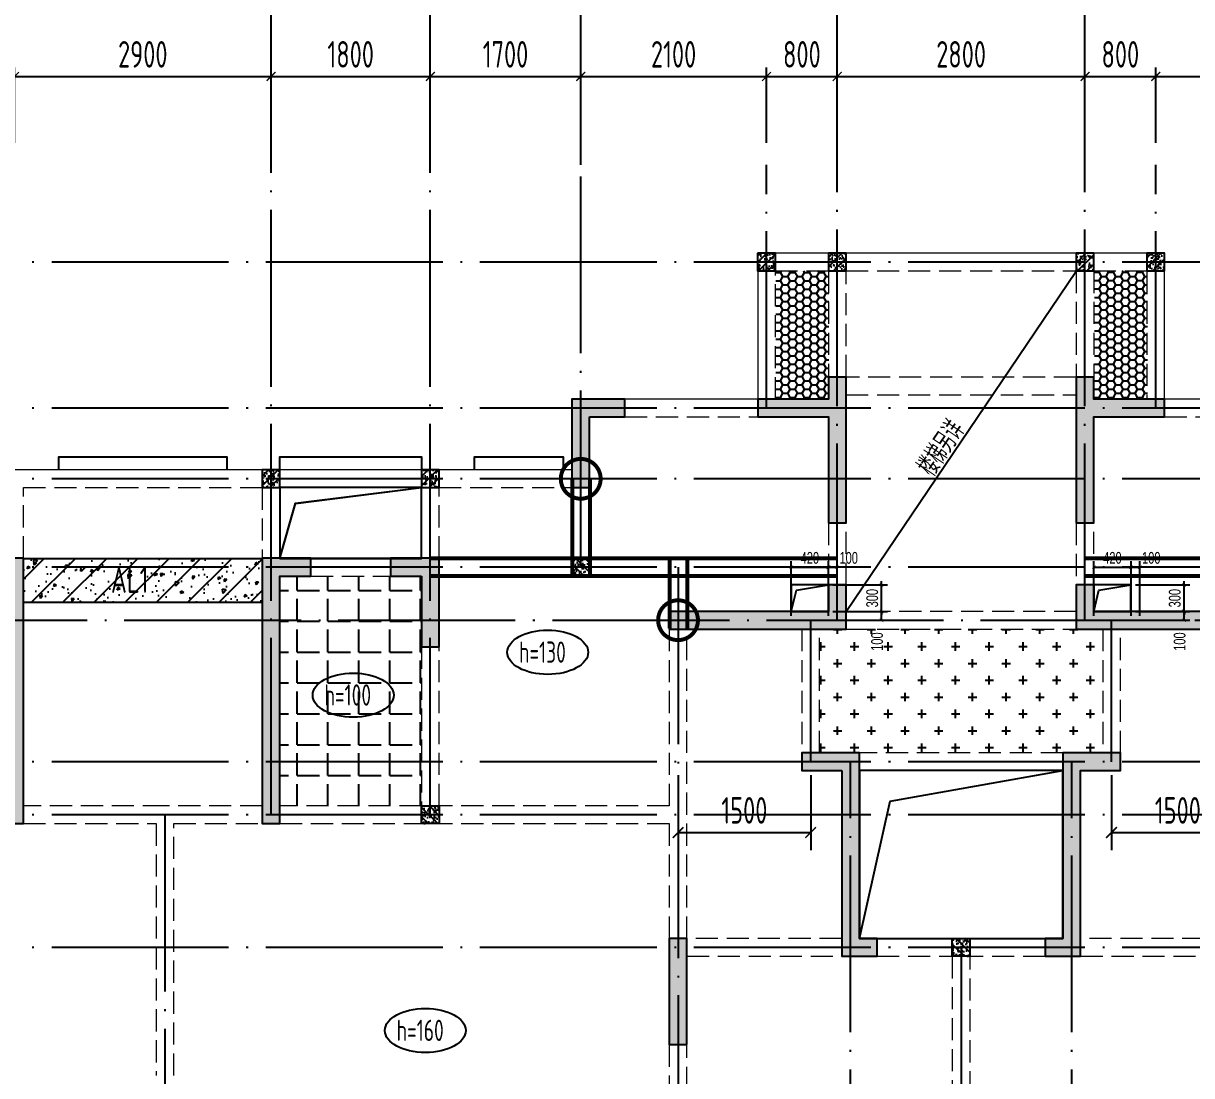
# Model space of a CAD drawing. Extents: x -1307975 to -76406, y -96289 to 379359.
# Drawn here: x -830740 to -817535, y 78508 to 90409 of the extents above; entities that cross this region are included whole.
import ezdxf
from ezdxf.enums import TextEntityAlignment as Align

# ---------------------------------------------------------------- set-up
doc = ezdxf.new("R2010")
doc.units = 0
doc.header["$LTSCALE"] = 1000
for name, pattern in [('DASH', [0.35, 0.25, -0.1]), ('DASHED', [0.75, 0.5, -0.25]), ('DOTE', [2.42, 2, -0.2, 0.02, -0.2])]:
    doc.linetypes.add(name, pattern=pattern)
doc.layers.get('0').update_dxf_attribs({"linetype": 'CONTINUOUS'})
doc.layers.get('DEFPOINTS').update_dxf_attribs({"linetype": 'CONTINUOUS'})
doc.layers.add('+公共字体', color=7, linetype='CONTINUOUS', lineweight=20)
for name, color, linetype in [('A-AXIS', 1, 'CONTINUOUS'), ('A-DOTE', 10, 'DOTE'), ('BEAM', 4, 'DASHED'), ('ROOF', 183, 'CONTINUOUS'), ('S-B板填充', 251, 'CONTINUOUS'), ('S-B板标注', 3, 'CONTINUOUS'), ('S-B板配筋号', 7, 'CONTINUOUS'), ('S-C承台编号', 6, 'CONTINUOUS'), ('S-D洞口', 4, 'CONTINUOUS'), ('S-D洞口标注', 3, 'CONTINUOUS'), ('S-L主梁线', 4, 'DASH'), ('S-Q墙填充', 252, 'CONTINUOUS'), ('S-Q墙实线', 6, 'CONTINUOUS'), ('S-Q墙标注', 3, 'CONTINUOUS'), ('S-Y一般标注', 3, 'CONTINUOUS'), ('S-板正筋', 2, 'CONTINUOUS'), ('S-构造柱', 212, 'CONTINUOUS'), ('TEXT', 2, 'CONTINUOUS'), ('水平筋标注', 7, 'CONTINUOUS'), ('看线', 251, 'CONTINUOUS')]:
    doc.layers.add(name, color=color, linetype=linetype)
doc.layers.add('配箍校核', color=34, linetype='CONTINUOUS', plot=False)
doc.styles.add('TSSD_DIMENSION', font='Tssdeng.shx', dxfattribs={"width": 0.7, "bigfont": 'tssdchn.shx'})
doc.styles.add('TSSD_REIN', font='tssdeng.shx', dxfattribs={"width": 0.7, "height": 300, "bigfont": 'tssdchn.shx'})
doc.styles.add('结构文字', font='zstxt.shx', dxfattribs={"width": 0.7, "bigfont": 'zshz.shx'})
doc.dimstyles.new('STRUCK', dxfattribs={"dimtxt": 400, "dimasz": 121, "dimexe": 200, "dimexo": 150, "dimgap": 115, "dimtad": 1, "dimdec": 0, "dimdsep": 46, "dimtxsty": '结构文字', "dimblk": 'ARCHTICK', "dimcen": 400, "dimclrd": 3, "dimclre": 3, "dimclrt": 7, "dimadec": 0, "dimazin": 0, "dimtfac": 1, "dimtdec": 0, "dimtix": 1, "dimtmove": 2, "dimatfit": 3, "dimldrblk": '_DIMX', "dimfxl": 1, "dimtolj": 1, "dimtzin": 0, "dimarcsym": 0})
doc.dimstyles.new('STRUCK30', dxfattribs={"dimscale": 0.33333, "dimtxt": 400, "dimasz": 121, "dimexe": 200, "dimexo": 150, "dimgap": 115, "dimtad": 1, "dimdec": 0, "dimdsep": 46, "dimtxsty": '结构文字', "dimblk": 'ARCHTICK', "dimcen": 400, "dimclrd": 3, "dimclre": 3, "dimclrt": 7, "dimadec": 0, "dimazin": 0, "dimtfac": 1, "dimtdec": 0, "dimtix": 1, "dimtmove": 2, "dimatfit": 3, "dimldrblk": '_DIMX', "dimfxl": 1, "dimtolj": 1, "dimtzin": 0, "dimarcsym": 0})
doc.dimstyles.new('TSSD_100_100', dxfattribs={"dimtxt": 300, "dimasz": 100, "dimexe": 100, "dimexo": 250, "dimgap": 100, "dimtad": 1, "dimdec": 0, "dimzin": 0, "dimdsep": 46, "dimtxsty": 'TSSD_DIMENSION', "dimblk": 'ARCHTICK', "dimcen": 0, "dimdle": 100, "dimclrt": 7, "dimadec": 0, "dimazin": 0, "dimtfac": 1, "dimtdec": 0, "dimtix": 1, "dimtmove": 2, "dimatfit": 3, "dimldrblk": 'ARCHTICK', "dimfxl": 1, "dimtolj": 1, "dimtzin": 0, "dimarcsym": 0})

# ---------------------------------------------------------------- blocks, each defined once
blk = doc.blocks.new('_ArchTick')
at = {"color": 0, "linetype": 'ByBlock', "const_width": 0.15}
blk.add_lwpolyline([(-0.5, -0.5), (0.5, 0.5)], dxfattribs=at)
blk = doc.blocks.new('*D275')
at = {"layer": 'DEFPOINTS', "color": 0, "transparency": 16777216}
for p in [(31400, 19250), (29600, 18250), (31400, 18250)]:
    blk.add_point(p, dxfattribs=at)
at = {"layer": 'S-Y一般标注', "color": 0, "lineweight": -2, "transparency": 16777216}
for p, q in [((29600, 18500), (29600, 19350)), ((31400, 18500), (31400, 19350)), ((29500, 19250), (31500, 19250))]:
    blk.add_line(p, q, dxfattribs=at)
at = {"layer": 'S-Y一般标注', "color": 0, "lineweight": -2, "transparency": 16777216, "xscale": 100, "yscale": 100, "zscale": 100, "rotation": 180}
blk.add_blockref('_ArchTick', (29600, 19250), dxfattribs=at)
at = {"layer": 'S-Y一般标注', "color": 0, "lineweight": -2, "transparency": 16777216, "xscale": 100, "yscale": 100, "zscale": 100}
blk.add_blockref('_ArchTick', (31400, 19250), dxfattribs=at)
at = {"layer": 'S-Y一般标注', "color": 7, "transparency": 16777216, "insert": (30500, 19500), "char_height": 300, "attachment_point": 5, "style": 'TSSD_DIMENSION'}
blk.add_mtext('\\A1;1800', dxfattribs=at)
blk = doc.blocks.new('*D276')
at = {"layer": 'DEFPOINTS', "color": 0, "transparency": 16777216}
for p in [(34300, 19250), (31400, 18250), (34300, 18250)]:
    blk.add_point(p, dxfattribs=at)
at = {"layer": 'S-Y一般标注', "color": 0, "lineweight": -2, "transparency": 16777216}
for p, q in [((31400, 18500), (31400, 19350)), ((34300, 18500), (34300, 19350)), ((31300, 19250), (34400, 19250))]:
    blk.add_line(p, q, dxfattribs=at)
at = {"layer": 'S-Y一般标注', "color": 0, "lineweight": -2, "transparency": 16777216, "xscale": 100, "yscale": 100, "zscale": 100, "rotation": 180}
blk.add_blockref('_ArchTick', (31400, 19250), dxfattribs=at)
at = {"layer": 'S-Y一般标注', "color": 0, "lineweight": -2, "transparency": 16777216, "xscale": 100, "yscale": 100, "zscale": 100}
blk.add_blockref('_ArchTick', (34300, 19250), dxfattribs=at)
at = {"layer": 'S-Y一般标注', "color": 7, "transparency": 16777216, "insert": (32850, 19500), "char_height": 300, "attachment_point": 5, "style": 'TSSD_DIMENSION'}
blk.add_mtext('\\A1;2900', dxfattribs=at)
blk = doc.blocks.new('*D277')
at = {"layer": 'DEFPOINTS', "color": 0, "transparency": 16777216}
for p in [(36100, 19250), (34300, 18250), (36100, 18250)]:
    blk.add_point(p, dxfattribs=at)
at = {"layer": 'S-Y一般标注', "color": 0, "lineweight": -2, "transparency": 16777216}
for p, q in [((34300, 18500), (34300, 19350)), ((36100, 18500), (36100, 19350)), ((34200, 19250), (36200, 19250))]:
    blk.add_line(p, q, dxfattribs=at)
at = {"layer": 'S-Y一般标注', "color": 0, "lineweight": -2, "transparency": 16777216, "xscale": 100, "yscale": 100, "zscale": 100, "rotation": 180}
blk.add_blockref('_ArchTick', (34300, 19250), dxfattribs=at)
at = {"layer": 'S-Y一般标注', "color": 0, "lineweight": -2, "transparency": 16777216, "xscale": 100, "yscale": 100, "zscale": 100}
blk.add_blockref('_ArchTick', (36100, 19250), dxfattribs=at)
at = {"layer": 'S-Y一般标注', "color": 7, "transparency": 16777216, "insert": (35200, 19500), "char_height": 300, "attachment_point": 5, "style": 'TSSD_DIMENSION'}
blk.add_mtext('\\A1;1800', dxfattribs=at)
blk = doc.blocks.new('*D278')
at = {"layer": 'DEFPOINTS', "color": 0, "transparency": 16777216}
for p in [(37800, 19250), (36100, 18250), (37800, 18250)]:
    blk.add_point(p, dxfattribs=at)
at = {"layer": 'S-Y一般标注', "color": 0, "lineweight": -2, "transparency": 16777216}
for p, q in [((36100, 18500), (36100, 19350)), ((37800, 18500), (37800, 19350)), ((36000, 19250), (37900, 19250))]:
    blk.add_line(p, q, dxfattribs=at)
at = {"layer": 'S-Y一般标注', "color": 0, "lineweight": -2, "transparency": 16777216, "xscale": 100, "yscale": 100, "zscale": 100, "rotation": 180}
blk.add_blockref('_ArchTick', (36100, 19250), dxfattribs=at)
at = {"layer": 'S-Y一般标注', "color": 0, "lineweight": -2, "transparency": 16777216, "xscale": 100, "yscale": 100, "zscale": 100}
blk.add_blockref('_ArchTick', (37800, 19250), dxfattribs=at)
at = {"layer": 'S-Y一般标注', "color": 7, "transparency": 16777216, "insert": (36950, 19500), "char_height": 300, "attachment_point": 5, "style": 'TSSD_DIMENSION'}
blk.add_mtext('\\A1;1700', dxfattribs=at)
blk = doc.blocks.new('*D279')
at = {"layer": 'DEFPOINTS', "color": 0, "transparency": 16777216}
for p in [(40700, 19250), (39900, 18250), (40700, 18250)]:
    blk.add_point(p, dxfattribs=at)
at = {"layer": 'S-Y一般标注', "color": 0, "lineweight": -2, "transparency": 16777216}
for p, q in [((39900, 18500), (39900, 19350)), ((40700, 18500), (40700, 19350)), ((39800, 19250), (40800, 19250))]:
    blk.add_line(p, q, dxfattribs=at)
at = {"layer": 'S-Y一般标注', "color": 0, "lineweight": -2, "transparency": 16777216, "xscale": 100, "yscale": 100, "zscale": 100, "rotation": 180}
blk.add_blockref('_ArchTick', (39900, 19250), dxfattribs=at)
at = {"layer": 'S-Y一般标注', "color": 0, "lineweight": -2, "transparency": 16777216, "xscale": 100, "yscale": 100, "zscale": 100}
blk.add_blockref('_ArchTick', (40700, 19250), dxfattribs=at)
at = {"layer": 'S-Y一般标注', "color": 7, "transparency": 16777216, "insert": (40300, 19500), "char_height": 300, "attachment_point": 5, "style": 'TSSD_DIMENSION'}
blk.add_mtext('\\A1;800', dxfattribs=at)
blk = doc.blocks.new('*D280')
at = {"layer": 'DEFPOINTS', "color": 0, "transparency": 16777216}
for p in [(43500, 19250), (40700, 18250), (43500, 18250)]:
    blk.add_point(p, dxfattribs=at)
at = {"layer": 'S-Y一般标注', "color": 0, "lineweight": -2, "transparency": 16777216}
for p, q in [((40700, 18500), (40700, 19350)), ((43500, 18500), (43500, 19350)), ((40600, 19250), (43600, 19250))]:
    blk.add_line(p, q, dxfattribs=at)
at = {"layer": 'S-Y一般标注', "color": 0, "lineweight": -2, "transparency": 16777216, "xscale": 100, "yscale": 100, "zscale": 100, "rotation": 180}
blk.add_blockref('_ArchTick', (40700, 19250), dxfattribs=at)
at = {"layer": 'S-Y一般标注', "color": 0, "lineweight": -2, "transparency": 16777216, "xscale": 100, "yscale": 100, "zscale": 100}
blk.add_blockref('_ArchTick', (43500, 19250), dxfattribs=at)
at = {"layer": 'S-Y一般标注', "color": 7, "transparency": 16777216, "insert": (42100, 19500), "char_height": 300, "attachment_point": 5, "style": 'TSSD_DIMENSION'}
blk.add_mtext('\\A1;2800', dxfattribs=at)
blk = doc.blocks.new('*D281')
at = {"layer": 'DEFPOINTS', "color": 0, "transparency": 16777216}
for p in [(46400, 19250), (44300, 18250), (46400, 18250)]:
    blk.add_point(p, dxfattribs=at)
at = {"layer": 'S-Y一般标注', "color": 0, "lineweight": -2, "transparency": 16777216}
for p, q in [((44300, 18500), (44300, 19350)), ((46400, 18500), (46400, 19350)), ((44200, 19250), (46500, 19250))]:
    blk.add_line(p, q, dxfattribs=at)
at = {"layer": 'S-Y一般标注', "color": 0, "lineweight": -2, "transparency": 16777216, "xscale": 100, "yscale": 100, "zscale": 100, "rotation": 180}
blk.add_blockref('_ArchTick', (44300, 19250), dxfattribs=at)
at = {"layer": 'S-Y一般标注', "color": 0, "lineweight": -2, "transparency": 16777216, "xscale": 100, "yscale": 100, "zscale": 100}
blk.add_blockref('_ArchTick', (46400, 19250), dxfattribs=at)
at = {"layer": 'S-Y一般标注', "color": 7, "transparency": 16777216, "insert": (45742, 19500), "char_height": 300, "attachment_point": 5, "style": 'TSSD_DIMENSION'}
blk.add_mtext('\\A1;2100', dxfattribs=at)
blk = doc.blocks.new('*D299')
at = {"layer": 'DEFPOINTS', "color": 0, "transparency": 16777216}
for p in [(39900, 19250), (37800, 18250), (39900, 18250)]:
    blk.add_point(p, dxfattribs=at)
at = {"layer": 'S-Y一般标注', "color": 0, "lineweight": -2, "transparency": 16777216}
for p, q in [((37800, 18500), (37800, 19350)), ((39900, 18500), (39900, 19350)), ((37700, 19250), (40000, 19250))]:
    blk.add_line(p, q, dxfattribs=at)
at = {"layer": 'S-Y一般标注', "color": 0, "lineweight": -2, "transparency": 16777216, "xscale": 100, "yscale": 100, "zscale": 100, "rotation": 180}
blk.add_blockref('_ArchTick', (37800, 19250), dxfattribs=at)
at = {"layer": 'S-Y一般标注', "color": 0, "lineweight": -2, "transparency": 16777216, "xscale": 100, "yscale": 100, "zscale": 100}
blk.add_blockref('_ArchTick', (39900, 19250), dxfattribs=at)
at = {"layer": 'S-Y一般标注', "color": 7, "transparency": 16777216, "insert": (38850, 19500), "char_height": 300, "attachment_point": 5, "style": 'TSSD_DIMENSION'}
blk.add_mtext('\\A1;2100', dxfattribs=at)
blk = doc.blocks.new('*D300')
at = {"layer": 'DEFPOINTS', "color": 0, "transparency": 16777216}
for p in [(44300, 19250), (43500, 18250), (44300, 18250)]:
    blk.add_point(p, dxfattribs=at)
at = {"layer": 'S-Y一般标注', "color": 0, "lineweight": -2, "transparency": 16777216}
for p, q in [((43500, 18500), (43500, 19350)), ((44300, 18500), (44300, 19350)), ((43400, 19250), (44400, 19250))]:
    blk.add_line(p, q, dxfattribs=at)
at = {"layer": 'S-Y一般标注', "color": 0, "lineweight": -2, "transparency": 16777216, "xscale": 100, "yscale": 100, "zscale": 100, "rotation": 180}
blk.add_blockref('_ArchTick', (43500, 19250), dxfattribs=at)
at = {"layer": 'S-Y一般标注', "color": 0, "lineweight": -2, "transparency": 16777216, "xscale": 100, "yscale": 100, "zscale": 100}
blk.add_blockref('_ArchTick', (44300, 19250), dxfattribs=at)
at = {"layer": 'S-Y一般标注', "color": 7, "transparency": 16777216, "insert": (43900, 19500), "char_height": 300, "attachment_point": 5, "style": 'TSSD_DIMENSION'}
blk.add_mtext('\\A1;800', dxfattribs=at)
blk = doc.blocks.new('20210729.03504727')
at = {"layer": '看线', "color": 202, "ltscale": 0.5}
for points in [[(26800, 10800), (26800, 10950), (28700, 10950), (28700, 10800)], [(29300, 10800), (29300, 10950), (30900, 10950), (30900, 10800)], [(31500, 10800), (31500, 10950), (32500, 10950), (32500, 10800)]]:
    blk.add_lwpolyline(points, dxfattribs=at)
blk = doc.blocks.new('*D1008')
at = {"layer": 'DEFPOINTS', "color": 0, "transparency": 16777216}
for p in [(-818220, 84058), (-817620, 84058), (-818220, 83758)]:
    blk.add_point(p, dxfattribs=at)
at = {"layer": 'S-D洞口标注', "color": 3, "lineweight": -2, "transparency": 16777216}
for p, q in [((-818170, 84058), (-817554, 84058)), ((-817620, 84058), (-817620, 84099)), ((-817620, 83758), (-817620, 84058)), ((-818170, 83758), (-817554, 83758)), ((-817620, 83758), (-817620, 83718))]:
    blk.add_line(p, q, dxfattribs=at)
at = {"layer": 'S-D洞口标注', "color": 3, "lineweight": -2, "transparency": 16777216, "xscale": 40.33293, "yscale": 40.33293, "zscale": 40.33293}
for p, rotation in [((-817620, 84058), 270), ((-817620, 83758), 90)]:
    blk.add_blockref('_ArchTick', p, dxfattribs=dict(at, rotation=rotation))
at = {"layer": 'S-D洞口标注', "color": 7, "transparency": 16777216, "insert": (-817725, 83908), "char_height": 133.3, "attachment_point": 5, "rotation": 90, "style": '结构文字'}
blk.add_mtext('\\A1;300', dxfattribs=at)
blk = doc.blocks.new('_DIMX')
blk.add_line((-150, 0), (150, 0))
at = {"const_width": 50}
blk.add_lwpolyline([(-70, -70), (70, 70)], dxfattribs=at)
blk = doc.blocks.new('*D1009')
at = {"layer": 'DEFPOINTS', "color": 0, "transparency": 16777216}
for p in [(-818220, 84258), (-818640, 83658), (-818220, 83658)]:
    blk.add_point(p, dxfattribs=at)
at = {"layer": 'S-D洞口标注', "color": 3, "lineweight": -2, "transparency": 16777216}
for p, q in [((-818640, 83708), (-818640, 84325)), ((-818640, 84258), (-818220, 84258)), ((-818220, 83708), (-818220, 84325))]:
    blk.add_line(p, q, dxfattribs=at)
at = {"layer": 'S-D洞口标注', "color": 3, "lineweight": -2, "transparency": 16777216, "xscale": 40.33293, "yscale": 40.33293, "zscale": 40.33293, "rotation": 180}
blk.add_blockref('_ArchTick', (-818640, 84258), dxfattribs=at)
at = {"layer": 'S-D洞口标注', "color": 3, "lineweight": -2, "transparency": 16777216, "xscale": 40.33293, "yscale": 40.33293, "zscale": 40.33293}
blk.add_blockref('_ArchTick', (-818220, 84258), dxfattribs=at)
at = {"layer": 'S-D洞口标注', "color": 7, "transparency": 16777216, "insert": (-818430, 84363), "char_height": 133.3, "attachment_point": 5, "style": '结构文字'}
blk.add_mtext('\\A1;420', dxfattribs=at)
blk = doc.blocks.new('*D1010')
at = {"layer": 'DEFPOINTS', "color": 0, "transparency": 16777216}
for p in [(-818120, 84258), (-818220, 83658), (-818120, 83658)]:
    blk.add_point(p, dxfattribs=at)
at = {"layer": 'S-D洞口标注', "color": 3, "lineweight": -2, "transparency": 16777216}
for p, q in [((-818220, 83708), (-818220, 84325)), ((-818220, 84258), (-818120, 84258)), ((-818120, 83708), (-818120, 84325))]:
    blk.add_line(p, q, dxfattribs=at)
at = {"layer": 'S-D洞口标注', "color": 3, "lineweight": -2, "transparency": 16777216, "xscale": 40.33293, "yscale": 40.33293, "zscale": 40.33293, "rotation": 180}
blk.add_blockref('_ArchTick', (-818220, 84258), dxfattribs=at)
at = {"layer": 'S-D洞口标注', "color": 3, "lineweight": -2, "transparency": 16777216, "xscale": 40.33293, "yscale": 40.33293, "zscale": 40.33293}
blk.add_blockref('_ArchTick', (-818120, 84258), dxfattribs=at)
at = {"layer": 'S-D洞口标注', "color": 7, "transparency": 16777216, "insert": (-817991, 84363), "char_height": 133.3, "attachment_point": 5, "style": '结构文字'}
blk.add_mtext('\\A1;100', dxfattribs=at)
blk = doc.blocks.new('*D1011')
at = {"layer": 'DEFPOINTS', "color": 0, "transparency": 16777216}
for p in [(-818220, 83758), (-817620, 83758), (-818220, 83658)]:
    blk.add_point(p, dxfattribs=at)
at = {"layer": 'S-D洞口标注', "color": 3, "lineweight": -2, "transparency": 16777216}
for p, q in [((-818170, 83758), (-817554, 83758)), ((-817620, 83658), (-817620, 83758)), ((-818170, 83658), (-817554, 83658))]:
    blk.add_line(p, q, dxfattribs=at)
at = {"layer": 'S-D洞口标注', "color": 3, "lineweight": -2, "transparency": 16777216, "xscale": 40.33293, "yscale": 40.33293, "zscale": 40.33293}
for p, rotation in [((-817620, 83758), 90), ((-817620, 83658), 270)]:
    blk.add_blockref('_ArchTick', p, dxfattribs=dict(at, rotation=rotation))
at = {"layer": 'S-D洞口标注', "color": 7, "transparency": 16777216, "insert": (-817670, 83417), "char_height": 133.3, "attachment_point": 5, "rotation": 90, "style": '结构文字'}
blk.add_mtext('\\A1;100', dxfattribs=at)
blk = doc.blocks.new('*D1012')
at = {"layer": 'DEFPOINTS', "color": 0, "transparency": 16777216}
for p in [(-821640, 84058), (-821040, 84058), (-821640, 83758)]:
    blk.add_point(p, dxfattribs=at)
at = {"layer": 'S-D洞口标注', "color": 3, "lineweight": -2, "transparency": 16777216}
for p, q in [((-821590, 84058), (-820974, 84058)), ((-821040, 84058), (-821040, 84099)), ((-821040, 83758), (-821040, 84058)), ((-821590, 83758), (-820974, 83758)), ((-821040, 83758), (-821040, 83718))]:
    blk.add_line(p, q, dxfattribs=at)
at = {"layer": 'S-D洞口标注', "color": 3, "lineweight": -2, "transparency": 16777216, "xscale": 40.33293, "yscale": 40.33293, "zscale": 40.33293}
for p, rotation in [((-821040, 84058), 270), ((-821040, 83758), 90)]:
    blk.add_blockref('_ArchTick', p, dxfattribs=dict(at, rotation=rotation))
at = {"layer": 'S-D洞口标注', "color": 7, "transparency": 16777216, "insert": (-821145, 83908), "char_height": 133.3, "attachment_point": 5, "rotation": 90, "style": '结构文字'}
blk.add_mtext('\\A1;300', dxfattribs=at)
blk = doc.blocks.new('*D1013')
at = {"layer": 'DEFPOINTS', "color": 0, "transparency": 16777216}
for p in [(-821640, 84258), (-822060, 83658), (-821640, 83658)]:
    blk.add_point(p, dxfattribs=at)
at = {"layer": 'S-D洞口标注', "color": 3, "lineweight": -2, "transparency": 16777216}
for p, q in [((-822060, 83708), (-822060, 84325)), ((-822060, 84258), (-821640, 84258)), ((-821640, 83708), (-821640, 84325))]:
    blk.add_line(p, q, dxfattribs=at)
at = {"layer": 'S-D洞口标注', "color": 3, "lineweight": -2, "transparency": 16777216, "xscale": 40.33293, "yscale": 40.33293, "zscale": 40.33293, "rotation": 180}
blk.add_blockref('_ArchTick', (-822060, 84258), dxfattribs=at)
at = {"layer": 'S-D洞口标注', "color": 3, "lineweight": -2, "transparency": 16777216, "xscale": 40.33293, "yscale": 40.33293, "zscale": 40.33293}
blk.add_blockref('_ArchTick', (-821640, 84258), dxfattribs=at)
at = {"layer": 'S-D洞口标注', "color": 7, "transparency": 16777216, "insert": (-821850, 84363), "char_height": 133.3, "attachment_point": 5, "style": '结构文字'}
blk.add_mtext('\\A1;420', dxfattribs=at)
blk = doc.blocks.new('*D1014')
at = {"layer": 'DEFPOINTS', "color": 0, "transparency": 16777216}
for p in [(-821540, 84258), (-821640, 83658), (-821540, 83658)]:
    blk.add_point(p, dxfattribs=at)
at = {"layer": 'S-D洞口标注', "color": 3, "lineweight": -2, "transparency": 16777216}
for p, q in [((-821640, 83708), (-821640, 84325)), ((-821640, 84258), (-821540, 84258)), ((-821540, 83708), (-821540, 84325))]:
    blk.add_line(p, q, dxfattribs=at)
at = {"layer": 'S-D洞口标注', "color": 3, "lineweight": -2, "transparency": 16777216, "xscale": 40.33293, "yscale": 40.33293, "zscale": 40.33293, "rotation": 180}
blk.add_blockref('_ArchTick', (-821640, 84258), dxfattribs=at)
at = {"layer": 'S-D洞口标注', "color": 3, "lineweight": -2, "transparency": 16777216, "xscale": 40.33293, "yscale": 40.33293, "zscale": 40.33293}
blk.add_blockref('_ArchTick', (-821540, 84258), dxfattribs=at)
at = {"layer": 'S-D洞口标注', "color": 7, "transparency": 16777216, "insert": (-821411, 84363), "char_height": 133.3, "attachment_point": 5, "style": '结构文字'}
blk.add_mtext('\\A1;100', dxfattribs=at)
blk = doc.blocks.new('*D1015')
at = {"layer": 'DEFPOINTS', "color": 0, "transparency": 16777216}
for p in [(-821640, 83758), (-821040, 83758), (-821640, 83658)]:
    blk.add_point(p, dxfattribs=at)
at = {"layer": 'S-D洞口标注', "color": 3, "lineweight": -2, "transparency": 16777216}
for p, q in [((-821590, 83758), (-820974, 83758)), ((-821040, 83658), (-821040, 83758)), ((-821590, 83658), (-820974, 83658))]:
    blk.add_line(p, q, dxfattribs=at)
at = {"layer": 'S-D洞口标注', "color": 3, "lineweight": -2, "transparency": 16777216, "xscale": 40.33293, "yscale": 40.33293, "zscale": 40.33293}
for p, rotation in [((-821040, 83758), 90), ((-821040, 83658), 270)]:
    blk.add_blockref('_ArchTick', p, dxfattribs=dict(at, rotation=rotation))
at = {"layer": 'S-D洞口标注', "color": 7, "transparency": 16777216, "insert": (-821090, 83417), "char_height": 133.3, "attachment_point": 5, "rotation": 90, "style": '结构文字'}
blk.add_mtext('\\A1;100', dxfattribs=at)
blk = doc.blocks.new('20210803.22403995')
at = {"layer": '+公共字体', "color": 2, "const_width": 45}
for points in [[(-831038, -168387, 1), (-831038, -167937, 1), (-831038, -168387, -1)], [(-829938, -169986, 1), (-829938, -169536, 1), (-829938, -169986, -1)]]:
    blk.add_lwpolyline(points, format="xyb", dxfattribs=at)
blk = doc.blocks.new('20210807.15312446')
at = {"layer": 'S-Q墙填充'}
h = blk.add_hatch(color=252, dxfattribs=at)
h.dxf.hatch_style = 1
h.paths.add_polyline_path([(97216, 67840), (97216, 68190), (97016, 68190), (97016, 67940), (96216, 67940), (96216, 67740), (97016, 67740), (97016, 66540), (97216, 66540)])
h = blk.add_hatch(color=252, dxfattribs=at)
h.dxf.hatch_style = 1
h.paths.add_polyline_path([(99816, 67840), (99816, 66540), (100016, 66540), (100016, 67740), (100815, 67740), (100815, 67940), (100016, 67940), (100016, 68190), (99816, 68190)])
h = blk.add_hatch(color=252, dxfattribs=at)
h.dxf.hatch_style = 1
h.paths.add_polyline_path([(94316, 67740), (94716, 67740), (94716, 67940), (94116, 67940), (94116, 66940), (94316, 66940)])
h = blk.add_hatch(color=252, dxfattribs=at)
h.dxf.hatch_style = 1
h.paths.add_polyline_path([(87916, 66140), (87416, 66140), (87416, 65940), (87716, 65940), (87716, 63140), (87916, 63140)])
h = blk.add_hatch(color=252, dxfattribs=at)
h.dxf.hatch_style = 1
h.paths.add_polyline_path([(90616, 66140), (90616, 63140), (90816, 63140), (90816, 65940), (91166, 65940), (91166, 66140)])
h = blk.add_hatch(color=252, dxfattribs=at)
h.dxf.hatch_style = 1
h.paths.add_polyline_path([(92416, 65940), (92416, 65140), (92616, 65140), (92616, 66140), (92066, 66140), (92066, 65940)])
h = blk.add_hatch(color=252, dxfattribs=at)
h.dxf.hatch_style = 1
h.paths.add_polyline_path([(95216, 65340), (96816, 65340), (97216, 65340), (97216, 65840), (97016, 65840), (97016, 65540), (96816, 65540), (95216, 65540)])
h = blk.add_hatch(color=252, dxfattribs=at)
h.dxf.hatch_style = 1
h.paths.add_polyline_path([(100016, 65540), (100016, 65840), (99816, 65840), (99816, 65340), (100216, 65340), (101816, 65340), (101816, 65540), (100216, 65540)])
h = blk.add_hatch(color=252, dxfattribs=at)
h.dxf.hatch_style = 1
h.paths.add_polyline_path([(97166, 63740), (97166, 61640), (97566, 61640), (97566, 61840), (97366, 61840), (97366, 63940), (96716, 63940), (96716, 63740)])
h = blk.add_hatch(color=252, dxfattribs=at)
h.dxf.hatch_style = 1
h.paths.add_polyline_path([(99666, 61840), (99466, 61840), (99466, 61640), (99866, 61640), (99866, 63740), (100316, 63740), (100316, 63940), (99666, 63940)])
h = blk.add_hatch(color=252, dxfattribs=at)
h.dxf.hatch_style = 1
h.paths.add_polyline_path([(95416, 60640), (95416, 61840), (95216, 61840), (95216, 60640)])
at = {"layer": 'S-D洞口', "color": 5}
for points in [[(90816, 66140), (92416, 66140), (92416, 66940), (90816, 66940), (90816, 66140), (90993, 66762), (92416, 66940)], [(97366, 61840), (99666, 61840), (99666, 63740), (97366, 63740), (97366, 61840), (97712, 63393), (99666, 63740)]]:
    blk.add_lwpolyline(points, dxfattribs=at)
at = {"layer": 'S-L主梁线', "linetype": 'ByBlock', "lineweight": 18}
for p, q in [((96216, 69590), (96216, 67940)), ((97116, 69590), (96216, 69590)), ((99916, 69590), (97116, 69590)), ((100816, 69590), (99916, 69590)), ((100816, 67940), (100816, 69590)), ((96216, 67940), (94716, 67940)), ((102316, 67940), (100816, 67940)), ((90716, 67140), (87716, 67140)), ((92516, 67140), (90716, 67140)), ((94116, 67140), (92516, 67140)), ((90816, 66940), (92416, 66940)), ((90816, 66140), (90816, 66940)), ((92416, 66940), (92416, 66140)), ((92066, 66140), (91166, 66140)), ((97366, 63740), (99666, 63740)), ((98516, 61840), (97566, 61840)), ((99466, 61840), (98516, 61840))]:
    blk.add_line(p, q, dxfattribs=at)
at = {"layer": 'S-L主梁线', "linetype": 'DASH', "lineweight": 18}
for p, q in [((96416, 69390), (97016, 69390)), ((96416, 67940), (96416, 69390)), ((97016, 69390), (97016, 68190)), ((97216, 69390), (99816, 69390)), ((97216, 68190), (97216, 69390)), ((99816, 69390), (99816, 68190)), ((100015, 69390), (100016, 68190)), ((100016, 69390), (100616, 69390)), ((100616, 69390), (100616, 67940)), ((99815, 68190), (97216, 68190)), ((97216, 67990), (99816, 67990)), ((94716, 67740), (96216, 67740)), ((100816, 67740), (102316, 67740)), ((87916, 66940), (90616, 66940)), ((87916, 66140), (87916, 66940)), ((90616, 66940), (90616, 66140)), ((92616, 66940), (94116, 66940)), ((92616, 66140), (92616, 66940)), ((97016, 66540), (97016, 65840)), ((97216, 65840), (97216, 66540)), ((99816, 66540), (99816, 65840)), ((100016, 65840), (100016, 66540)), ((91166, 65940), (92066, 65940)), ((99816, 65540), (97216, 65540)), ((95216, 65340), (95216, 63340)), ((95416, 63240), (95416, 65340)), ((96716, 65340), (96716, 63940)), ((96916, 63940), (96916, 65340)), ((97216, 65340), (99816, 65340)), ((100116, 65340), (100116, 63940)), ((100316, 63940), (100316, 65340)), ((92416, 65140), (92416, 63340)), ((92616, 63340), (92616, 65140)), ((99666, 63940), (97366, 63940)), ((89516, 63340), (87916, 63340)), ((90616, 63340), (89516, 63340)), ((92416, 63340), (90816, 63340)), ((95216, 63340), (92616, 63340)), ((87916, 63140), (89416, 63140)), ((89416, 63140), (89416, 60290)), ((89616, 63140), (90616, 63140)), ((89616, 60290), (89616, 63140)), ((90816, 63140), (92516, 63140)), ((92516, 63140), (95216, 63140)), ((95216, 63140), (95216, 61840)), ((95416, 61840), (95416, 63240)), ((97166, 61840), (95416, 61840)), ((101616, 61840), (99866, 61840)), ((95416, 61640), (97166, 61640)), ((97566, 61640), (98516, 61640)), ((98416, 61640), (98416, 57640)), ((98516, 61640), (99466, 61640)), ((98616, 57640), (98616, 61640)), ((99866, 61640), (101616, 61640)), ((95216, 60640), (95216, 59090)), ((95416, 59090), (95416, 60640))]:
    blk.add_line(p, q, dxfattribs=at)
at = {"layer": 'S-Q墙实线'}
blk.add_lwpolyline([(97216, 67840), (97216, 68190), (97016, 68190), (97016, 67940), (96216, 67940), (96216, 67740), (97016, 67740), (97016, 66540), (97216, 66540), (97216, 67840)], dxfattribs=at)
for points in [[(99816, 67840), (99816, 66540), (100016, 66540), (100016, 67740), (100815, 67740), (100815, 67940), (100016, 67940), (100016, 68190), (99816, 68190)], [(94316, 67740), (94716, 67740), (94716, 67940), (94116, 67940), (94116, 66940), (94316, 66940)], [(87916, 66140), (87416, 66140), (87416, 65940), (87716, 65940), (87716, 63140), (87916, 63140)], [(90616, 66140), (90616, 63140), (90816, 63140), (90816, 65940), (91166, 65940), (91166, 66140)], [(92416, 65940), (92416, 65140), (92616, 65140), (92616, 66140), (92066, 66140), (92066, 65940)], [(95216, 65340), (96816, 65340), (97216, 65340), (97216, 65840), (97016, 65840), (97016, 65540), (96816, 65540), (95216, 65540)], [(100016, 65540), (100016, 65840), (99816, 65840), (99816, 65340), (100216, 65340), (101816, 65340), (101816, 65540), (100216, 65540)], [(97166, 63740), (97166, 61640), (97566, 61640), (97566, 61840), (97366, 61840), (97366, 63940), (96716, 63940), (96716, 63740)], [(99666, 61840), (99466, 61840), (99466, 61640), (99866, 61640), (99866, 63740), (100316, 63740), (100316, 63940), (99666, 63940)], [(95416, 60640), (95416, 61840), (95216, 61840), (95216, 60640)]]:
    blk.add_lwpolyline(points, close=True, dxfattribs=at)
blk = doc.blocks.new('20210730.02141516')
at = {"layer": 'S-构造柱'}
h = blk.add_hatch(dxfattribs=at)
h.set_pattern_fill('ARMORED', color=256, scale=15, angle=-90, style=0)
h.set_pattern_definition([(320, (-154189.41, 3278673.45), (-9.4128202, -107.5890274), [11.25, -123.75]), (265, (-154189.41, 3278673.45), (112.82882, 20.8127), [9, -99]), (10.4514, (-154190.19, 3278664.49), (103.4159313, -86.7764073), [9.5610285, -105.1713168]), (316.1842, (-154159.41, 3278673.45), (-24.827852, -160.0861573), [16.875, -185.625]), (6.6356, (-154161.48, 3278660.11), (146.117681, -140.199406), [14.341543, -157.75695]), (261.1842, (-154159.41, 3278673.45), (146.11779, -140.199292), [13.5, -148.5]), (291, (-154166.91, 3278658.45), (-60.3928336, -89.5360578), [11.25, -123.75]), (236, (-154166.91, 3278658.45), (108.7725068, -36.4972998), [9, -99]), (341.4514, (-154171.94, 3278650.99), (48.3795745, -126.0333943), [9.5610285, -105.1713168]), (307.5, (-154189.41, 3278673.454), (49.93407807, -1.8239783), [0, -97.8, 0, -100.5, 0, -99.375]), (277.5, (-154189.41, 3278673.454), (59.1617568, -39.4604306), [0, -57.3, 0, -95.55, 0, -37.875]), (237.5, (-154189.41, 3278706.904), (-3.38323076, -80.07336543), [0, -37.5, 0, -117, 0, -155.25]), (227.5, (-154189.41, 3278721.904), (15.0157473, -87.4779254), [0, -48.75, 0, -77.7, 0, -110.25]), (315, (-154189.41, 3278673.454), (53.0330086, 53.0330086), [])])
h.paths.add_polyline_path([(200, 200), (200, 0), (0, 0), (0, 200)])
blk.add_lwpolyline([(200, 200), (200, 0), (0, 0), (0, 200)], close=True, dxfattribs=at)
blk = doc.blocks.new('20210809.18285270')
at = {"layer": 'ROOF', "xscale": -1, "rotation": 4.61764226855621e-08}
for p in [(35500, 12550), (36300, 12550), (39100, 12550), (39900, 12550), (29900, 10100), (31700, 10100)]:
    blk.add_blockref('20210730.02141516', p, dxfattribs=at)
at = {"layer": 'ROOF', "rotation": 359.9999999538236}
for p in [(33200, 9100), (37500, 4800)]:
    blk.add_blockref('20210730.02141516', p, dxfattribs=at)
at = {"layer": 'ROOF'}
blk.add_blockref('20210730.02141516', (31500, 6300), dxfattribs=at)
blk = doc.blocks.new('*D398')
at = {"layer": 'DEFPOINTS', "color": 0, "transparency": 16777216}
for p in [(-180458, -4859), (-178959, -4859), (-178959, -5659)]:
    blk.add_point(p, dxfattribs=at)
at = {"layer": 'S-Q墙标注', "color": 3, "lineweight": -2, "transparency": 16777216}
for p, q in [((-180458, -5009), (-180458, -5859)), ((-178959, -5009), (-178959, -5859)), ((-180458, -5659), (-178959, -5659))]:
    blk.add_line(p, q, dxfattribs=at)
at = {"layer": 'S-Q墙标注', "color": 3, "lineweight": -2, "transparency": 16777216, "xscale": 121, "yscale": 121, "zscale": 121, "rotation": 180}
blk.add_blockref('_ArchTick', (-180458, -5659), dxfattribs=at)
at = {"layer": 'S-Q墙标注', "color": 3, "lineweight": -2, "transparency": 16777216, "xscale": 121, "yscale": 121, "zscale": 121}
blk.add_blockref('_ArchTick', (-178959, -5659), dxfattribs=at)
at = {"layer": 'S-Q墙标注', "color": 7, "transparency": 16777216, "insert": (-179709, -5409), "char_height": 300, "attachment_point": 5, "style": 'TSSD_REIN'}
blk.add_mtext('\\A1;1500', dxfattribs=at)
blk = doc.blocks.new('*D399')
at = {"layer": 'DEFPOINTS', "color": 0, "transparency": 16777216}
for p in [(-175559, -4859), (-174059, -4859), (-174059, -5659)]:
    blk.add_point(p, dxfattribs=at)
at = {"layer": 'S-Q墙标注', "color": 3, "lineweight": -2, "transparency": 16777216}
for p, q in [((-175559, -5009), (-175559, -5859)), ((-174059, -5009), (-174059, -5859)), ((-175559, -5659), (-174059, -5659))]:
    blk.add_line(p, q, dxfattribs=at)
at = {"layer": 'S-Q墙标注', "color": 3, "lineweight": -2, "transparency": 16777216, "xscale": 121, "yscale": 121, "zscale": 121, "rotation": 180}
blk.add_blockref('_ArchTick', (-175559, -5659), dxfattribs=at)
at = {"layer": 'S-Q墙标注', "color": 3, "lineweight": -2, "transparency": 16777216, "xscale": 121, "yscale": 121, "zscale": 121}
blk.add_blockref('_ArchTick', (-174059, -5659), dxfattribs=at)
at = {"layer": 'S-Q墙标注', "color": 7, "transparency": 16777216, "insert": (-174809, -5409), "char_height": 300, "attachment_point": 5, "style": 'TSSD_REIN'}
blk.add_mtext('\\A1;1500', dxfattribs=at)
blk = doc.blocks.new('20210726.16395156')
at = {"layer": 'A-AXIS'}
for p, q in [((34300, 18249.9), (34300, 21049.9)), ((36100, 18249.9), (36100, 21049.9)), ((37800, 18249.9), (37800, 21049.9)), ((40700, 18249.9), (40700, 21049.9)), ((43500, 18249.9), (43500, 21049.9))]:
    blk.add_line(p, q, dxfattribs=at)
at = {"layer": 'A-DOTE'}
for p, q in [((34300, 10900), (34300, 18249.9)), ((36100, 10900), (36100, 18249.9)), ((37800, 13700), (37800, 18249.9)), ((39900, 15500), (39900, 18249.9)), ((40700, 13100.3), (40700, 18249.9)), ((43500, 13100.3), (43500, 18249.9)), ((44300, 15500), (44300, 18249.9)), ((55600, 17150), (3600, 17150)), ((55600, 15500), (3600, 15500)), ((55600, 14700), (3600, 14700)), ((55600, 13700), (3600, 13700)), ((38900.2, 13700), (38900, 3600)), ((3600, 13100.3), (55600, 13100.3)), ((40400, 11500), (40400, 13100)), ((43800, 11500), (43800, 13100)), ((55600, 11500), (3600, 11500)), ((40850, 3600.2), (40850, 11500)), ((43350, 3600.2), (43350, 11500)), ((55600, 10900), (3600, 10900)), ((33100, 10900), (33100, 3600)), ((55600, 9400), (3600, 9400)), ((42100, 9400), (42100, 3600))]:
    blk.add_line(p, q, dxfattribs=at)
at = {"layer": 'S-Y一般标注'}
for base, p1, p2, picture, middle in [((31400, 19249.9), (29600, 18249.9), (31400, 18249.9), '*D275', (30500, 19499.9)), ((34300, 19249.9), (31400, 18249.9), (34300, 18249.9), '*D276', (32850, 19499.9)), ((36100, 19249.9), (34300, 18249.9), (36100, 18249.9), '*D277', (35200, 19499.9)), ((37800, 19249.9), (36100, 18249.9), (37800, 18249.9), '*D278', (36950, 19499.9)), ((39900, 19249.9), (37800, 18249.9), (39900, 18249.9), '*D299', (38850, 19499.9)), ((40700, 19249.9), (39900, 18249.9), (40700, 18249.9), '*D279', (40300, 19499.9)), ((43500, 19249.9), (40700, 18249.9), (43500, 18249.9), '*D280', (42100, 19499.9)), ((44300, 19249.9), (43500, 18249.9), (44300, 18249.9), '*D300', (43900, 19499.9))]:
    dim = blk.add_linear_dim(base=base, p1=p1, p2=p2, dimstyle='TSSD_100_100', dxfattribs=at)
    dim.commit()
    dim.dimension.update_dxf_attribs({"geometry": picture, "text_midpoint": middle})
dim = blk.add_linear_dim(base=(46400, 19249.9), p1=(44300, 18249.9), p2=(46400, 18249.9), dimstyle='TSSD_100_100', dxfattribs=at)
dim.commit()
dim.dimension.update_dxf_attribs({"geometry": '*D281', "text_midpoint": (45741.9, 19499.9), "dimtype": 160})
blk = doc.blocks.new('20210810.19092027')
at = {"layer": 'S-Q墙标注'}
for base, p1, p2, picture, middle in [((121017.8, 61274), (119518, 62074), (121017.8, 62074), '*D398', (120267.9, 61524)), ((125917.7, 61274), (124417.8, 62074), (125917.7, 62074), '*D399', (125167.7, 61524))]:
    dim = blk.add_linear_dim(base=base, p1=p1, p2=p2, dimstyle='STRUCK', override={"dimtxt": 300, "dimgap": 100, "dimtxsty": 'TSSD_REIN'}, dxfattribs=at)
    dim.commit()
    dim.dimension.update_dxf_attribs({"geometry": picture, "text_midpoint": middle, "insert": (299976.5, 66933)})

msp = doc.modelspace()

# ---------------------------------------------------------------- hatches: boundary and pattern name
at = {"layer": 'BEAM', "linetype": 'ByBlock'}
h = msp.add_hatch(dxfattribs=at)
h.set_pattern_fill('ARMORED', color=252, scale=50, angle=180, style=0)
h.set_pattern_definition([(230, (-1048511.33, 1998279.48), (-358.63009, 31.376067), [37.5, -412.5]), (175, (-1048511.33, 1998279.48), (69.37567, -376.09607), [30, -330]), (280.4514, (-1048541.2, 1998282.1), (-289.25469, -344.71977), [31.870095, -350.571056]), (226.1842, (-1048511.33, 1998179.48), (-533.62052, 82.75951), [56.25, -618.75]), (276.6356, (-1048555.8, 1998186.4), (-467.33135, -487.05894), [47.80514, -525.8565]), (171.1842, (-1048511.33, 1998179.5), (-467.33097, -487.0593), [45, -495]), (201, (-1048561.33, 1998204.48), (-298.453526, 201.309445), [37.5, -412.5]), (146, (-1048561.33, 1998204.48), (-121.657666, -362.57502), [30, -330]), (251.4514, (-1048586.2, 1998221.25), (-420.111314, -161.26525), [31.870095, -350.571056]), (217.5, (-1048511.33, 1998279.48), (-6.079928, -166.446927), [0, -326, 0, -335, 0, -331.25]), (187.5, (-1048511.33, 1998279.48), (-131.534769, -197.205856), [0, -191, 0, -318.5, 0, -126.25]), (147.5, (-1048399.83, 1998279.48), (-266.911218, 11.277436), [0, -125, 0, -390, 0, -517.5]), (137.5, (-1048349.83, 1998279.48), (-291.593085, -50.05249), [0, -162.5, 0, -259, 0, -367.5]), (225, (-1048511.33, 1998279.48), (176.776695, -176.776695), [])])
h.paths.add_polyline_path([(-828040.2, 83858.17), (-830740.2, 83858.18), (-830740.2, 84358.18), (-828040.2, 84358.17)])
at = {"layer": 'S-B板填充', "linetype": 'ByBlock'}
h = msp.add_hatch(dxfattribs=at)
h.set_pattern_fill('HONEY', color=252, scale=17.142857, style=0)
h.set_pattern_definition([(0, (-766555.4, -96428.19), (81.642857, 47.136514), [54.42857, -108.857143]), (120, (-766555.4, -96428.19), (-81.642847, 47.136531), [54.42857, -108.857143]), (60, (-766555.4, -96428.19), (1e-05, 94.273045), [-108.857143, 54.42857])])
h.paths.add_polyline_path([(-822234.16, 86158.21), (-821634.02, 86158.21), (-821634.02, 87608.21), (-822234.16, 87608.21)])
h = msp.add_hatch(dxfattribs=at)
h.set_pattern_fill('HONEY', color=252, scale=17.142857, style=0)
h.set_pattern_definition([(0, (-762955.59, -96428.054), (81.642857, 47.136514), [54.42857, -108.857143]), (120, (-762955.59, -96428.054), (-81.642847, 47.136531), [54.42857, -108.857143]), (60, (-762955.59, -96428.054), (1e-05, 94.273045), [-108.857143, 54.42857])])
h.paths.add_polyline_path([(-818634.35, 86158.21), (-818034.21, 86158.21), (-818034.21, 87608.35), (-818634.35, 87608.35)])
at = {"layer": 'S-B板填充'}
h = msp.add_hatch(dxfattribs=at)
h.set_pattern_fill('ANGLE', color=252, scale=50, style=0)
h.set_pattern_definition([(0, (-730206.27, -64085.65), (0, 349.25), [254, -95.25]), (90, (-730206.27, -64085.65), (-349.25, 2e-14), [254, -95.25])])
h.paths.add_polyline_path([(-827840.21, 84158.21), (-826240.2, 84158.21), (-826240.2, 81558.21), (-827840.21, 81558.21)])
h = msp.add_hatch(dxfattribs=at)
h.set_pattern_fill('CROSS', color=252, scale=30, style=0)
h.set_pattern_definition([(0, (-734906.26, -64085.65), (190.5, 190.5), [95.25, -285.75]), (90, (-734858.63, -64133.28), (-190.5, 190.5), [95.25, -285.75])])
h.paths.add_polyline_path([(-821740.26, 83558.48), (-818540.32, 83558.48), (-818540.32, 82158.21), (-821740.26, 82158.21)])

# ---------------------------------------------------------------- linework, layer by layer
at = {"layer": 'BEAM', "linetype": 'ByBlock'}
msp.add_lwpolyline([(-828040.2, 83858.17), (-830740.2, 83858.18), (-830740.2, 84358.18), (-828040.2, 84358.17)], close=True, dxfattribs=at)
at = {"layer": 'S-B板标注'}
for centre in [(-824813.28, 83295.85), (-827011.74, 82811.29), (-826196.87, 79018.84)]:
    msp.add_ellipse(centre, major_axis=(-457.33, 0), ratio=0.54724159, dxfattribs=at)
at = {"layer": 'S-B板配筋号', "color": 1}
msp.add_lwpolyline([(-821439.75, 83756.73), (-818840.24, 87606.46)], dxfattribs=at)
at = {"layer": 'S-D洞口', "color": 5}
for points in [[(-827840.2, 84358.21), (-826240.2, 84358.21), (-826240.2, 85158.21), (-827840.2, 85158.21), (-827840.2, 84358.21), (-827662.42, 84980.44), (-826240.2, 85158.21)], [(-822060.2, 83758.49), (-821640.2, 83758.49), (-821640.2, 84058.49), (-822060.2, 84058.49), (-822060.2, 83758.49), (-822001.87, 84000.16), (-821640.2, 84058.49)], [(-818640.2, 83758.48), (-818220.2, 83758.48), (-818220.2, 84058.48), (-818640.2, 84058.48), (-818640.2, 83758.48), (-818581.86, 84000.15), (-818220.2, 84058.48)], [(-821290.2, 80058.21), (-818990.2, 80058.21), (-818990.2, 81958.21), (-821290.2, 81958.21), (-821290.2, 80058.21), (-820943.37, 81611.39), (-818990.2, 81958.21)]]:
    msp.add_lwpolyline(points, dxfattribs=at)
at = {"layer": 'S-板正筋', "color": 5, "linetype": 'DASH', "const_width": 42.86}
for points in [[(-824534.69, 85258.21), (-824534.69, 84158.21)], [(-824334.69, 85258.21), (-824334.69, 84158.21)], [(-821534.68, 84358.21), (-826134.69, 84358.21)], [(-823434.69, 83567.76), (-823434.69, 84358.21)], [(-823234.68, 83567.76), (-823234.68, 84358.21)], [(-818734.7, 84358.21), (-814134.69, 84358.21)], [(-821534.68, 84158.21), (-826134.69, 84158.21)], [(-818734.7, 84158.21), (-814134.69, 84158.21)]]:
    msp.add_lwpolyline(points, dxfattribs=at)

# ---------------------------------------------------------------- block references
msp.add_blockref('20210729.03504727', (-857140.22, 74558.21))
at = {"layer": 'A-DOTE'}
msp.add_blockref('20210726.16395156', (-862240.2, 70558.17), dxfattribs=at)
at = {"layer": 'S-C承台编号'}
msp.add_blockref('20210803.22403995', (6597.94, 253419.75), dxfattribs=at)
at = {"layer": 'S-Q墙填充'}
msp.add_blockref('20210807.15312446', (-918655.84, 18218.67), dxfattribs=at)
at = {"layer": '水平筋标注'}
msp.add_blockref('20210810.19092027', (-942858.03, 19984.22), dxfattribs=at)
at = {"layer": '配箍校核'}
msp.add_blockref('20210809.18285270', (-857740.22, 75058.05), dxfattribs=at)

# ---------------------------------------------------------------- texts
at = {"layer": 'S-B板标注', "color": 7, "style": 'TSSD_REIN', "width": 0.7}
for s, p in [('h=130', (-825137.97, 83177.71)), ('h=100', (-827336.42, 82693.15)), ('h=160', (-826521.56, 78900.69))]:
    msp.add_text(s, height=240, dxfattribs=at).set_placement(p)
at = {"layer": 'S-B板配筋号', "color": 1, "style": 'TSSD_REIN', "width": 0.7}
msp.add_text('楼梯另详', height=250, rotation=55.970982, dxfattribs=at).set_placement((-820450.06, 85262.85))
at = {"layer": 'TEXT', "color": 1, "style": 'TSSD_REIN', "width": 0.7}
msp.add_text('AL1', height=300, dxfattribs=at).set_placement((-829325.53, 83967.56, 0), align=Align.RIGHT)

# ---------------------------------------------------------------- dimensions: what is measured, and where the dimension line sits
at = {"layer": 'S-D洞口标注'}
for base, p1, p2, picture, middle in [((-821640.2, 84257.89), (-822060.2, 83657.89), (-821640.2, 83658.49), '*D1013', (-821850.2, 84362.89)), ((-818220.2, 84257.88), (-818640.2, 83657.88), (-818220.2, 83658.48), '*D1009', (-818430.2, 84362.88))]:
    dim = msp.add_linear_dim(base=base, p1=p1, p2=p2, dimstyle='STRUCK30', dxfattribs=at)
    dim.commit()
    dim.dimension.update_dxf_attribs({"geometry": picture, "text_midpoint": middle})
for base, p1, p2, picture, middle in [((-821540.21, 84257.89), (-821640.2, 83658.49), (-821540.21, 83658.49), '*D1014', (-821411.32, 84362.89)), ((-818120.21, 84257.88), (-818220.2, 83658.48), (-818120.21, 83658.48), '*D1010', (-817991.32, 84362.88))]:
    dim = msp.add_linear_dim(base=base, p1=p1, p2=p2, dimstyle='STRUCK30', dxfattribs=at)
    dim.commit()
    dim.dimension.update_dxf_attribs({"geometry": picture, "text_midpoint": middle, "dimtype": 160})
for base, p1, p2, picture, middle in [((-821040.2, 84058.49), (-821640.2, 83758.49), (-821640.2, 84058.49), '*D1012', (-821145.2, 83908.49)), ((-817620.2, 84058.48), (-818220.2, 83758.48), (-818220.2, 84058.48), '*D1008', (-817725.19, 83908.48))]:
    dim = msp.add_linear_dim(base=base, p1=p1, p2=p2, angle=90, dimstyle='STRUCK30', dxfattribs=at)
    dim.commit()
    dim.dimension.update_dxf_attribs({"geometry": picture, "text_midpoint": middle})
for base, p1, p2, picture, middle in [((-821040.2, 83758.49), (-821640.2, 83658.49), (-821640.2, 83758.49), '*D1015', (-821090.2, 83416.57)), ((-817620.2, 83758.48), (-818220.2, 83658.48), (-818220.2, 83758.48), '*D1011', (-817670.2, 83416.56))]:
    dim = msp.add_linear_dim(base=base, p1=p1, p2=p2, angle=90, dimstyle='STRUCK30', dxfattribs=at)
    dim.commit()
    dim.dimension.update_dxf_attribs({"geometry": picture, "text_midpoint": middle, "dimtype": 160})

doc.saveas('drawing.dxf')
